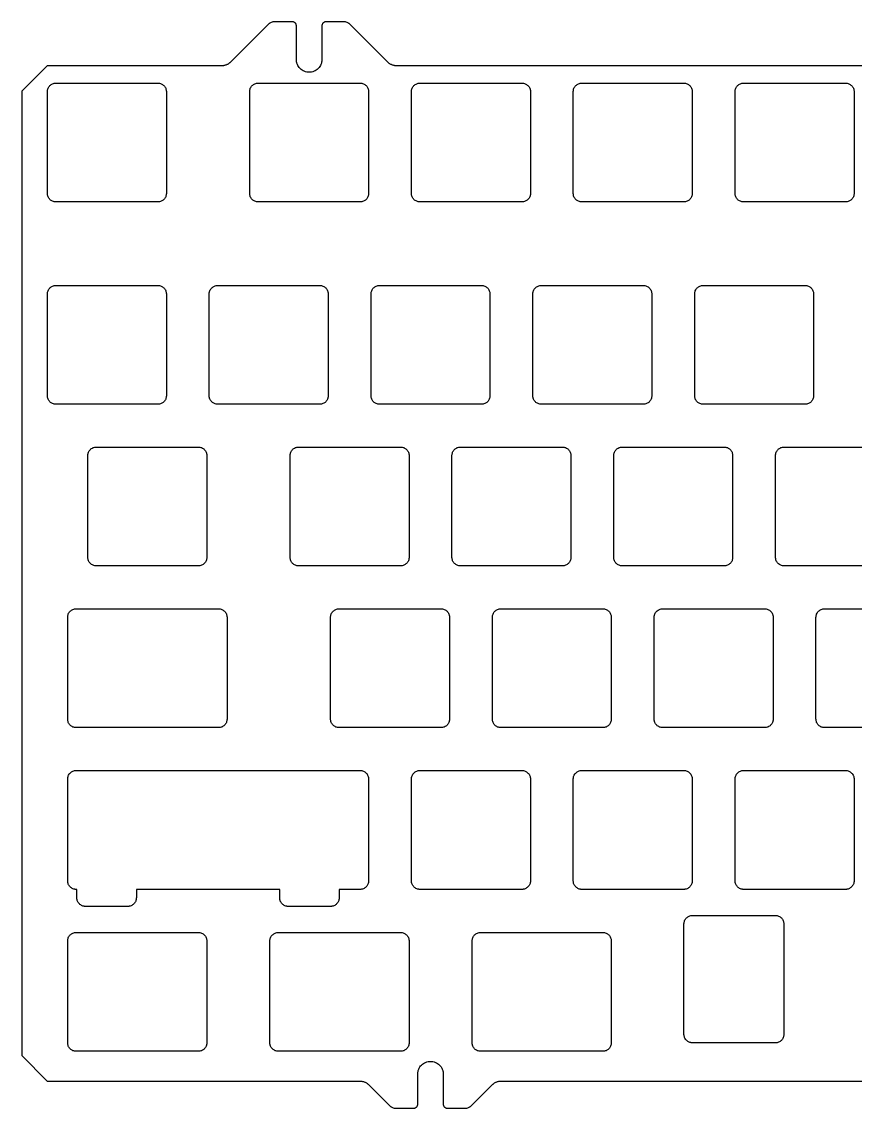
# Model space of a CAD drawing. Header units: millimetres. Extents: x 71 to 420, y 37 to 165.
# Drawn here: x 71.2 to 169.4, y 36.9 to 164.9 of the extents above; entities that cross this region are included whole.
import ezdxf

# ---------------------------------------------------------------- set-up
doc = ezdxf.new("R2010")
doc.units = ezdxf.units.MM

msp = doc.modelspace()

# ---------------------------------------------------------------- linework, layer by layer
at = {"color": 7, "linetype": 'Continuous', "lineweight": 25}
for p, q in [((100.28, 164.59), (95.81, 160.12)), ((103.07, 164.89), (100.98, 164.89)), ((103.57, 160.44), (103.57, 164.39)), ((106.57, 164.39), (106.57, 160.44)), ((109.16, 164.89), (107.07, 164.89)), ((114.33, 160.12), (109.86, 164.59)), ((74.23, 159.69), (71.23, 156.69)), ((94.75, 159.69), (74.23, 159.69)), ((180.47, 159.69), (115.39, 159.69)), ((75.26, 157.66), (87.26, 157.66)), ((99.07, 157.66), (111.07, 157.66)), ((118.12, 157.66), (130.12, 157.66)), ((137.17, 157.66), (149.17, 157.66)), ((156.22, 157.66), (168.22, 157.66)), ((71.23, 156.69), (71.23, 43.12)), ((74.26, 144.66), (74.26, 156.66)), ((88.26, 156.66), (88.26, 144.66)), ((98.07, 144.66), (98.07, 156.66)), ((112.07, 156.66), (112.07, 144.66)), ((117.12, 144.66), (117.12, 156.66)), ((131.12, 156.66), (131.12, 144.66)), ((136.17, 144.66), (136.17, 156.66)), ((150.17, 156.66), (150.17, 144.66)), ((155.22, 144.66), (155.22, 156.66)), ((169.22, 156.66), (169.22, 144.66)), ((87.26, 143.66), (75.26, 143.66)), ((111.07, 143.66), (99.07, 143.66)), ((130.12, 143.66), (118.12, 143.66)), ((149.17, 143.66), (137.17, 143.66)), ((168.22, 143.66), (156.22, 143.66)), ((75.26, 133.83), (87.26, 133.83)), ((94.31, 133.83), (106.31, 133.83)), ((113.36, 133.83), (125.36, 133.83)), ((132.41, 133.83), (144.41, 133.83)), ((151.46, 133.83), (163.46, 133.83)), ((74.26, 120.83), (74.26, 132.83)), ((88.26, 132.83), (88.26, 120.83)), ((93.31, 120.83), (93.31, 132.83)), ((107.31, 132.83), (107.31, 120.83)), ((112.36, 120.83), (112.36, 132.83)), ((126.36, 132.83), (126.36, 120.83)), ((131.41, 120.83), (131.41, 132.83)), ((145.41, 132.83), (145.41, 120.83)), ((150.46, 120.83), (150.46, 132.83)), ((164.46, 132.83), (164.46, 120.83)), ((87.26, 119.83), (75.26, 119.83)), ((106.31, 119.83), (94.31, 119.83)), ((125.36, 119.83), (113.36, 119.83)), ((144.41, 119.83), (132.41, 119.83)), ((163.46, 119.83), (151.46, 119.83)), ((80.02, 114.8), (92.02, 114.8)), ((103.83, 114.8), (115.83, 114.8)), ((122.88, 114.8), (134.88, 114.8)), ((141.93, 114.8), (153.93, 114.8)), ((160.98, 114.8), (172.98, 114.8)), ((79.02, 101.8), (79.02, 113.8)), ((93.02, 113.8), (93.02, 101.8)), ((102.83, 101.8), (102.83, 113.8)), ((116.83, 113.8), (116.83, 101.8)), ((121.88, 101.8), (121.88, 113.8)), ((135.88, 113.8), (135.88, 101.8)), ((140.93, 101.8), (140.93, 113.8)), ((154.93, 113.8), (154.93, 101.8)), ((159.98, 101.8), (159.98, 113.8)), ((92.02, 100.8), (80.02, 100.8)), ((115.83, 100.8), (103.83, 100.8)), ((134.88, 100.8), (122.88, 100.8)), ((153.93, 100.8), (141.93, 100.8)), ((172.98, 100.8), (160.98, 100.8)), ((76.64, 82.75), (76.64, 94.75)), ((77.64, 95.75), (94.4, 95.75)), ((95.4, 94.75), (95.4, 82.75)), ((107.59, 82.75), (107.59, 94.75)), ((108.59, 95.75), (120.59, 95.75)), ((121.59, 94.75), (121.59, 82.75)), ((126.64, 82.75), (126.64, 94.75)), ((127.64, 95.75), (139.64, 95.75)), ((140.64, 94.75), (140.64, 82.75)), ((145.69, 82.75), (145.69, 94.75)), ((146.69, 95.75), (158.69, 95.75)), ((159.69, 94.75), (159.69, 82.75)), ((164.74, 82.75), (164.74, 94.75)), ((165.74, 95.75), (177.74, 95.75)), ((94.4, 81.75), (77.64, 81.75)), ((120.59, 81.75), (108.59, 81.75)), ((139.64, 81.75), (127.64, 81.75)), ((158.69, 81.75), (146.69, 81.75)), ((177.74, 81.75), (165.74, 81.75)), ((76.64, 63.7), (76.64, 75.7)), ((77.64, 76.7), (111.07, 76.7)), ((112.07, 75.7), (112.07, 63.7)), ((117.12, 63.7), (117.12, 75.7)), ((118.12, 76.7), (130.12, 76.7)), ((131.12, 75.7), (131.12, 63.7)), ((136.17, 63.7), (136.17, 75.7)), ((137.17, 76.7), (149.17, 76.7)), ((150.17, 75.7), (150.17, 63.7)), ((155.22, 63.7), (155.22, 75.7)), ((156.22, 76.7), (168.22, 76.7)), ((169.22, 75.7), (169.22, 63.7)), ((77.73, 62.7), (77.64, 62.7)), ((77.73, 61.7), (77.73, 62.7)), ((101.6, 62.7), (84.73, 62.7)), ((84.73, 62.69), (84.73, 61.7)), ((101.6, 61.7), (101.6, 62.7)), ((111.07, 62.7), (108.6, 62.7)), ((108.6, 62.7), (108.6, 61.7)), ((130.12, 62.7), (118.12, 62.7)), ((149.17, 62.7), (137.17, 62.7)), ((168.22, 62.7), (156.22, 62.7)), ((83.73, 60.7), (78.73, 60.7)), ((107.6, 60.7), (102.6, 60.7)), ((150.2, 59.63), (159.96, 59.63)), ((77.64, 57.63), (92.02, 57.63)), ((101.45, 57.63), (115.83, 57.63)), ((125.26, 57.63), (139.64, 57.63)), ((149.19, 45.63), (149.19, 58.63)), ((160.96, 58.63), (160.96, 45.63)), ((76.64, 44.63), (76.64, 56.63)), ((93.02, 56.63), (93.02, 44.63)), ((100.45, 44.63), (100.45, 56.63)), ((116.83, 56.63), (116.83, 44.63)), ((124.26, 44.63), (124.26, 56.63)), ((140.64, 56.63), (140.64, 44.63)), ((92.02, 43.63), (77.64, 43.63)), ((115.83, 43.63), (101.45, 43.63)), ((139.64, 43.63), (125.26, 43.63)), ((159.96, 44.63), (150.19, 44.63)), ((71.23, 43.12), (74.23, 40.12)), ((74.23, 40.12), (111.04, 40.12)), ((112.1, 39.68), (114.56, 37.22)), ((117.86, 37.42), (117.86, 40.95)), ((120.86, 40.95), (120.86, 37.42)), ((124.15, 37.22), (126.62, 39.68)), ((127.68, 40.12), (277.72, 40.12)), ((115.27, 36.92), (117.36, 36.92)), ((121.36, 36.92), (123.44, 36.92))]:
    msp.add_line(p, q, dxfattribs=at)
for points, knots in [([(100.98, 164.89), (100.95, 164.88), (100.89, 164.88), (100.76, 164.86), (100.6, 164.82), (100.45, 164.74), (100.35, 164.66), (100.3, 164.62), (100.28, 164.59)], [0, 0, 0, 0, 0.1250756, 0.2501513, 0.4999998, 0.7498488, 0.8749243, 1, 1, 1, 1]), ([(103.57, 164.39), (103.57, 164.41), (103.57, 164.45), (103.55, 164.52), (103.53, 164.59), (103.49, 164.67), (103.43, 164.74), (103.35, 164.8), (103.26, 164.85), (103.17, 164.88), (103.1, 164.88), (103.07, 164.89)], [0, 0, 0, 0, 0.083631, 0.166537, 0.250168, 0.37514, 0.500112, 0.625084, 0.750056, 0.875028, 1, 1, 1, 1]), ([(107.07, 164.89), (107.05, 164.88), (107, 164.88), (106.94, 164.87), (106.87, 164.85), (106.79, 164.8), (106.71, 164.74), (106.65, 164.67), (106.61, 164.58), (106.58, 164.48), (106.57, 164.42), (106.57, 164.39)], [0, 0, 0, 0, 0.083631, 0.166537, 0.250168, 0.37514, 0.500112, 0.625084, 0.750056, 0.875028, 1, 1, 1, 1]), ([(109.86, 164.59), (109.84, 164.62), (109.79, 164.66), (109.69, 164.74), (109.54, 164.82), (109.38, 164.86), (109.25, 164.88), (109.19, 164.88), (109.16, 164.89)], [0, 0, 0, 0, 0.125076, 0.250152, 0.5, 0.749849, 0.874924, 1, 1, 1, 1]), ([(95.81, 160.12), (95.79, 160.1), (95.74, 160.06), (95.66, 159.99), (95.57, 159.93), (95.46, 159.86), (95.32, 159.8), (95.18, 159.75), (95.04, 159.71), (94.9, 159.69), (94.8, 159.69), (94.75, 159.69)], [0, 0, 0, 0, 0.083407, 0.1666349, 0.250042, 0.375035, 0.500028, 0.625021, 0.7500139, 0.875007, 1, 1, 1, 1]), ([(106.57, 160.44), (106.57, 160.4), (106.57, 160.34), (106.56, 160.24), (106.54, 160.13), (106.51, 160), (106.44, 159.81), (106.33, 159.6), (106.14, 159.37), (105.91, 159.18), (105.65, 159.04), (105.36, 158.95), (105.07, 158.93), (104.78, 158.95), (104.49, 159.04), (104.23, 159.18), (104, 159.37), (103.81, 159.6), (103.7, 159.81), (103.63, 160), (103.6, 160.14), (103.57, 160.29), (103.57, 160.39), (103.57, 160.44)], [0, 0, 0, 0, 0.020872, 0.041698, 0.06257, 0.093848, 0.125126, 0.187606, 0.250086, 0.312566, 0.375047, 0.437527, 0.500007, 0.562487, 0.624967, 0.687448, 0.749928, 0.812408, 0.874888, 0.906166, 0.937444, 0.968722, 1, 1, 1, 1]), ([(115.39, 159.69), (115.36, 159.69), (115.29, 159.69), (115.2, 159.7), (115.08, 159.72), (114.96, 159.75), (114.82, 159.8), (114.68, 159.86), (114.56, 159.94), (114.44, 160.02), (114.37, 160.09), (114.33, 160.12)], [0, 0, 0, 0, 0.083407, 0.166635, 0.250042, 0.375035, 0.500028, 0.625021, 0.750014, 0.875007, 1, 1, 1, 1]), ([(74.26, 156.66), (74.26, 156.69), (74.26, 156.76), (74.28, 156.89), (74.33, 157.05), (74.42, 157.22), (74.55, 157.37), (74.7, 157.5), (74.87, 157.59), (75.03, 157.64), (75.16, 157.66), (75.22, 157.66), (75.26, 157.66)], [0, 0, 0, 0, 0.062557, 0.125114, 0.250076, 0.375038, 0.5, 0.624962, 0.749924, 0.874886, 0.937443, 1, 1, 1, 1]), ([(87.26, 157.66), (87.29, 157.66), (87.36, 157.66), (87.49, 157.64), (87.64, 157.59), (87.82, 157.5), (87.97, 157.37), (88.09, 157.22), (88.19, 157.05), (88.23, 156.89), (88.25, 156.76), (88.26, 156.69), (88.26, 156.66)], [0, 0, 0, 0, 0.062557, 0.125114, 0.250076, 0.375038, 0.5, 0.624962, 0.749924, 0.874886, 0.937443, 1, 1, 1, 1]), ([(98.07, 156.66), (98.07, 156.69), (98.07, 156.76), (98.09, 156.89), (98.14, 157.05), (98.23, 157.22), (98.36, 157.37), (98.51, 157.5), (98.69, 157.59), (98.84, 157.64), (98.97, 157.66), (99.04, 157.66), (99.07, 157.66)], [0, 0, 0, 0, 0.062557, 0.125114, 0.250076, 0.375038, 0.5, 0.624962, 0.749924, 0.874886, 0.937443, 1, 1, 1, 1]), ([(111.07, 157.66), (111.1, 157.66), (111.17, 157.66), (111.3, 157.64), (111.46, 157.59), (111.63, 157.5), (111.78, 157.37), (111.91, 157.22), (112, 157.05), (112.05, 156.89), (112.07, 156.76), (112.07, 156.69), (112.07, 156.66)], [0, 0, 0, 0, 0.062557, 0.125114, 0.250076, 0.375038, 0.5, 0.624962, 0.749924, 0.874886, 0.937443, 1, 1, 1, 1]), ([(117.12, 156.66), (117.12, 156.69), (117.12, 156.76), (117.14, 156.89), (117.19, 157.05), (117.28, 157.22), (117.41, 157.37), (117.56, 157.5), (117.74, 157.59), (117.89, 157.64), (118.02, 157.66), (118.09, 157.66), (118.12, 157.66)], [0, 0, 0, 0, 0.062557, 0.125114, 0.250076, 0.375038, 0.5, 0.624962, 0.749924, 0.874886, 0.937443, 1, 1, 1, 1]), ([(130.12, 157.66), (130.15, 157.66), (130.22, 157.66), (130.35, 157.64), (130.51, 157.59), (130.68, 157.5), (130.83, 157.37), (130.96, 157.22), (131.05, 157.05), (131.1, 156.89), (131.12, 156.76), (131.12, 156.69), (131.12, 156.66)], [0, 0, 0, 0, 0.062557, 0.125114, 0.250076, 0.375038, 0.5, 0.624962, 0.749924, 0.874886, 0.937443, 1, 1, 1, 1]), ([(136.17, 156.66), (136.17, 156.69), (136.17, 156.76), (136.19, 156.89), (136.24, 157.05), (136.33, 157.22), (136.46, 157.37), (136.61, 157.5), (136.79, 157.59), (136.94, 157.64), (137.07, 157.66), (137.14, 157.66), (137.17, 157.66)], [0, 0, 0, 0, 0.062557, 0.125114, 0.250076, 0.375038, 0.5, 0.624962, 0.749924, 0.874886, 0.937443, 1, 1, 1, 1]), ([(149.17, 157.66), (149.2, 157.66), (149.27, 157.66), (149.4, 157.64), (149.56, 157.59), (149.73, 157.5), (149.88, 157.37), (150.01, 157.22), (150.1, 157.05), (150.15, 156.89), (150.17, 156.76), (150.17, 156.69), (150.17, 156.66)], [0, 0, 0, 0, 0.062557, 0.125114, 0.250076, 0.375038, 0.5, 0.624962, 0.749924, 0.874886, 0.937443, 1, 1, 1, 1]), ([(155.22, 156.66), (155.22, 156.69), (155.22, 156.76), (155.24, 156.89), (155.29, 157.05), (155.38, 157.22), (155.51, 157.37), (155.66, 157.5), (155.84, 157.59), (155.99, 157.64), (156.12, 157.66), (156.19, 157.66), (156.22, 157.66)], [0, 0, 0, 0, 0.062557, 0.125114, 0.250076, 0.375038, 0.5, 0.624962, 0.749924, 0.874886, 0.937443, 1, 1, 1, 1]), ([(168.22, 157.66), (168.25, 157.66), (168.32, 157.66), (168.45, 157.64), (168.61, 157.59), (168.78, 157.5), (168.93, 157.37), (169.06, 157.22), (169.15, 157.05), (169.2, 156.89), (169.22, 156.76), (169.22, 156.69), (169.22, 156.66)], [0, 0, 0, 0, 0.062557, 0.125114, 0.250076, 0.375038, 0.5, 0.624962, 0.749924, 0.874886, 0.937443, 1, 1, 1, 1]), ([(75.26, 143.66), (75.22, 143.66), (75.16, 143.66), (75.03, 143.68), (74.87, 143.73), (74.7, 143.82), (74.55, 143.95), (74.42, 144.1), (74.33, 144.28), (74.28, 144.43), (74.26, 144.56), (74.26, 144.63), (74.26, 144.66)], [0, 0, 0, 0, 0.0625567, 0.1251135, 0.2500758, 0.3750379, 0.5, 0.6249622, 0.7499243, 0.8748864, 0.9374432, 1, 1, 1, 1]), ([(88.26, 144.66), (88.26, 144.63), (88.25, 144.56), (88.23, 144.43), (88.19, 144.28), (88.09, 144.1), (87.97, 143.95), (87.82, 143.82), (87.64, 143.73), (87.49, 143.68), (87.36, 143.66), (87.29, 143.66), (87.26, 143.66)], [0, 0, 0, 0, 0.062557, 0.125114, 0.250076, 0.375038, 0.5, 0.624962, 0.749924, 0.874886, 0.937443, 1, 1, 1, 1]), ([(99.07, 143.66), (99.04, 143.66), (98.97, 143.66), (98.84, 143.68), (98.69, 143.73), (98.51, 143.82), (98.36, 143.95), (98.23, 144.1), (98.14, 144.28), (98.09, 144.43), (98.07, 144.56), (98.07, 144.63), (98.07, 144.66)], [0, 0, 0, 0, 0.0625568, 0.1251135, 0.2500758, 0.3750379, 0.5, 0.6249622, 0.7499243, 0.8748864, 0.9374432, 1, 1, 1, 1]), ([(112.07, 144.66), (112.07, 144.63), (112.07, 144.56), (112.05, 144.43), (112, 144.28), (111.91, 144.1), (111.78, 143.95), (111.63, 143.82), (111.46, 143.73), (111.3, 143.68), (111.17, 143.66), (111.1, 143.66), (111.07, 143.66)], [0, 0, 0, 0, 0.062557, 0.125114, 0.250076, 0.375038, 0.5, 0.624962, 0.749924, 0.874886, 0.937443, 1, 1, 1, 1]), ([(118.12, 143.66), (118.09, 143.66), (118.02, 143.66), (117.89, 143.68), (117.74, 143.73), (117.56, 143.82), (117.41, 143.95), (117.28, 144.1), (117.19, 144.28), (117.14, 144.43), (117.12, 144.56), (117.12, 144.63), (117.12, 144.66)], [0, 0, 0, 0, 0.062557, 0.125114, 0.250076, 0.375038, 0.5, 0.624962, 0.749924, 0.874886, 0.937443, 1, 1, 1, 1]), ([(131.12, 144.66), (131.12, 144.63), (131.12, 144.56), (131.1, 144.43), (131.05, 144.28), (130.96, 144.1), (130.83, 143.95), (130.68, 143.82), (130.51, 143.73), (130.35, 143.68), (130.22, 143.66), (130.15, 143.66), (130.12, 143.66)], [0, 0, 0, 0, 0.062557, 0.125114, 0.250076, 0.375038, 0.5, 0.624962, 0.749924, 0.874886, 0.937443, 1, 1, 1, 1]), ([(137.17, 143.66), (137.14, 143.66), (137.07, 143.66), (136.94, 143.68), (136.79, 143.73), (136.61, 143.82), (136.46, 143.95), (136.33, 144.1), (136.24, 144.28), (136.19, 144.43), (136.17, 144.56), (136.17, 144.63), (136.17, 144.66)], [0, 0, 0, 0, 0.062557, 0.125114, 0.250076, 0.375038, 0.5, 0.624962, 0.749924, 0.874886, 0.937443, 1, 1, 1, 1]), ([(150.17, 144.66), (150.17, 144.63), (150.17, 144.56), (150.15, 144.43), (150.1, 144.28), (150.01, 144.1), (149.88, 143.95), (149.73, 143.82), (149.56, 143.73), (149.4, 143.68), (149.27, 143.66), (149.2, 143.66), (149.17, 143.66)], [0, 0, 0, 0, 0.062557, 0.125114, 0.250076, 0.375038, 0.5, 0.624962, 0.749924, 0.874886, 0.937443, 1, 1, 1, 1]), ([(156.22, 143.66), (156.19, 143.66), (156.12, 143.66), (155.99, 143.68), (155.84, 143.73), (155.66, 143.82), (155.51, 143.95), (155.38, 144.1), (155.29, 144.28), (155.24, 144.43), (155.22, 144.56), (155.22, 144.63), (155.22, 144.66)], [0, 0, 0, 0, 0.062557, 0.125114, 0.250076, 0.375038, 0.5, 0.624962, 0.749924, 0.874886, 0.937443, 1, 1, 1, 1]), ([(169.22, 144.66), (169.22, 144.63), (169.22, 144.56), (169.2, 144.43), (169.15, 144.28), (169.06, 144.1), (168.93, 143.95), (168.78, 143.82), (168.61, 143.73), (168.45, 143.68), (168.32, 143.66), (168.25, 143.66), (168.22, 143.66)], [0, 0, 0, 0, 0.062557, 0.125114, 0.250076, 0.375038, 0.5, 0.624962, 0.749924, 0.874886, 0.937443, 1, 1, 1, 1]), ([(74.26, 132.83), (74.26, 132.86), (74.26, 132.93), (74.28, 133.06), (74.33, 133.21), (74.42, 133.39), (74.55, 133.54), (74.7, 133.67), (74.87, 133.76), (75.03, 133.81), (75.16, 133.83), (75.22, 133.83), (75.26, 133.83)], [0, 0, 0, 0, 0.062557, 0.125114, 0.250076, 0.375038, 0.5, 0.624962, 0.749924, 0.874886, 0.937443, 1, 1, 1, 1]), ([(87.26, 133.83), (87.29, 133.83), (87.36, 133.83), (87.49, 133.81), (87.64, 133.76), (87.82, 133.67), (87.97, 133.54), (88.09, 133.39), (88.19, 133.21), (88.23, 133.06), (88.25, 132.93), (88.26, 132.86), (88.26, 132.83)], [0, 0, 0, 0, 0.062557, 0.125114, 0.250076, 0.375038, 0.5, 0.624962, 0.749924, 0.874887, 0.937443, 1, 1, 1, 1]), ([(93.31, 132.83), (93.31, 132.86), (93.31, 132.93), (93.33, 133.06), (93.38, 133.21), (93.47, 133.39), (93.6, 133.54), (93.75, 133.67), (93.92, 133.76), (94.08, 133.81), (94.21, 133.83), (94.27, 133.83), (94.31, 133.83)], [0, 0, 0, 0, 0.062557, 0.125114, 0.250076, 0.375038, 0.5, 0.624962, 0.749924, 0.874886, 0.937443, 1, 1, 1, 1]), ([(106.31, 133.83), (106.34, 133.83), (106.41, 133.83), (106.54, 133.81), (106.69, 133.76), (106.87, 133.67), (107.02, 133.54), (107.14, 133.39), (107.24, 133.21), (107.28, 133.06), (107.3, 132.93), (107.31, 132.86), (107.31, 132.83)], [0, 0, 0, 0, 0.062557, 0.125114, 0.250076, 0.375038, 0.5, 0.624962, 0.749924, 0.874886, 0.937443, 1, 1, 1, 1]), ([(112.36, 132.83), (112.36, 132.86), (112.36, 132.93), (112.38, 133.06), (112.43, 133.21), (112.52, 133.39), (112.65, 133.54), (112.8, 133.67), (112.97, 133.76), (113.13, 133.81), (113.26, 133.83), (113.32, 133.83), (113.36, 133.83)], [0, 0, 0, 0, 0.062557, 0.125114, 0.250076, 0.375038, 0.5, 0.624962, 0.749924, 0.874886, 0.937443, 1, 1, 1, 1]), ([(125.36, 133.83), (125.39, 133.83), (125.46, 133.83), (125.59, 133.81), (125.74, 133.76), (125.92, 133.67), (126.07, 133.54), (126.19, 133.39), (126.29, 133.21), (126.33, 133.06), (126.35, 132.93), (126.36, 132.86), (126.36, 132.83)], [0, 0, 0, 0, 0.062557, 0.125114, 0.250076, 0.375038, 0.5, 0.624962, 0.749924, 0.874886, 0.937443, 1, 1, 1, 1]), ([(131.41, 132.83), (131.41, 132.86), (131.41, 132.93), (131.43, 133.06), (131.48, 133.21), (131.57, 133.39), (131.7, 133.54), (131.85, 133.67), (132.02, 133.76), (132.18, 133.81), (132.31, 133.83), (132.37, 133.83), (132.41, 133.83)], [0, 0, 0, 0, 0.062557, 0.125113, 0.250076, 0.375038, 0.5, 0.624962, 0.749924, 0.874886, 0.937443, 1, 1, 1, 1]), ([(144.41, 133.83), (144.44, 133.83), (144.51, 133.83), (144.64, 133.81), (144.79, 133.76), (144.97, 133.67), (145.12, 133.54), (145.24, 133.39), (145.34, 133.21), (145.38, 133.06), (145.4, 132.93), (145.41, 132.86), (145.41, 132.83)], [0, 0, 0, 0, 0.062557, 0.125114, 0.250076, 0.375038, 0.5, 0.624962, 0.749924, 0.874886, 0.937443, 1, 1, 1, 1]), ([(150.46, 132.83), (150.46, 132.86), (150.46, 132.93), (150.48, 133.06), (150.53, 133.21), (150.62, 133.39), (150.75, 133.54), (150.9, 133.67), (151.07, 133.76), (151.23, 133.81), (151.36, 133.83), (151.42, 133.83), (151.46, 133.83)], [0, 0, 0, 0, 0.062557, 0.125114, 0.250076, 0.375038, 0.5, 0.624962, 0.749924, 0.874886, 0.937443, 1, 1, 1, 1]), ([(163.46, 133.83), (163.49, 133.83), (163.56, 133.83), (163.69, 133.81), (163.84, 133.76), (164.02, 133.67), (164.17, 133.54), (164.29, 133.39), (164.39, 133.21), (164.43, 133.06), (164.45, 132.93), (164.46, 132.86), (164.46, 132.83)], [0, 0, 0, 0, 0.062557, 0.125114, 0.250076, 0.375038, 0.5, 0.624962, 0.749924, 0.874886, 0.937443, 1, 1, 1, 1]), ([(75.26, 119.83), (75.22, 119.83), (75.16, 119.83), (75.03, 119.85), (74.87, 119.9), (74.7, 119.99), (74.55, 120.12), (74.42, 120.27), (74.33, 120.44), (74.28, 120.6), (74.26, 120.73), (74.26, 120.8), (74.26, 120.83)], [0, 0, 0, 0, 0.062557, 0.125114, 0.250076, 0.375038, 0.5, 0.624962, 0.749924, 0.874886, 0.937443, 1, 1, 1, 1]), ([(88.26, 120.83), (88.26, 120.8), (88.25, 120.73), (88.23, 120.6), (88.19, 120.44), (88.09, 120.27), (87.97, 120.12), (87.82, 119.99), (87.64, 119.9), (87.49, 119.85), (87.36, 119.83), (87.29, 119.83), (87.26, 119.83)], [0, 0, 0, 0, 0.062557, 0.125114, 0.250076, 0.375038, 0.5, 0.624962, 0.749924, 0.874886, 0.937443, 1, 1, 1, 1]), ([(94.31, 119.83), (94.27, 119.83), (94.21, 119.83), (94.08, 119.85), (93.92, 119.9), (93.75, 119.99), (93.6, 120.12), (93.47, 120.27), (93.38, 120.44), (93.33, 120.6), (93.31, 120.73), (93.31, 120.8), (93.31, 120.83)], [0, 0, 0, 0, 0.0625567, 0.1251135, 0.2500756, 0.3750377, 0.5, 0.624962, 0.7499243, 0.8748864, 0.9374432, 1, 1, 1, 1]), ([(107.31, 120.83), (107.31, 120.8), (107.3, 120.73), (107.28, 120.6), (107.24, 120.44), (107.14, 120.27), (107.02, 120.12), (106.87, 119.99), (106.69, 119.9), (106.54, 119.85), (106.41, 119.83), (106.34, 119.83), (106.31, 119.83)], [0, 0, 0, 0, 0.062557, 0.125114, 0.250076, 0.375038, 0.5, 0.624962, 0.749924, 0.874886, 0.937443, 1, 1, 1, 1]), ([(113.36, 119.83), (113.32, 119.83), (113.26, 119.83), (113.13, 119.85), (112.97, 119.9), (112.8, 119.99), (112.65, 120.12), (112.52, 120.27), (112.43, 120.44), (112.38, 120.6), (112.36, 120.73), (112.36, 120.8), (112.36, 120.83)], [0, 0, 0, 0, 0.062557, 0.125114, 0.250076, 0.375038, 0.5, 0.624962, 0.749924, 0.874886, 0.937443, 1, 1, 1, 1]), ([(126.36, 120.83), (126.36, 120.8), (126.35, 120.73), (126.33, 120.6), (126.29, 120.44), (126.19, 120.27), (126.07, 120.12), (125.92, 119.99), (125.74, 119.9), (125.59, 119.85), (125.46, 119.83), (125.39, 119.83), (125.36, 119.83)], [0, 0, 0, 0, 0.062557, 0.125114, 0.250076, 0.375038, 0.5, 0.624962, 0.749924, 0.874886, 0.937443, 1, 1, 1, 1]), ([(132.41, 119.83), (132.37, 119.83), (132.31, 119.83), (132.18, 119.85), (132.02, 119.9), (131.85, 119.99), (131.7, 120.12), (131.57, 120.27), (131.48, 120.44), (131.43, 120.6), (131.41, 120.73), (131.41, 120.8), (131.41, 120.83)], [0, 0, 0, 0, 0.062557, 0.125114, 0.250076, 0.375038, 0.5, 0.624962, 0.749924, 0.874886, 0.937443, 1, 1, 1, 1]), ([(145.41, 120.83), (145.41, 120.8), (145.4, 120.73), (145.38, 120.6), (145.34, 120.44), (145.24, 120.27), (145.12, 120.12), (144.97, 119.99), (144.79, 119.9), (144.64, 119.85), (144.51, 119.83), (144.44, 119.83), (144.41, 119.83)], [0, 0, 0, 0, 0.062557, 0.125114, 0.250076, 0.375038, 0.5, 0.624962, 0.749924, 0.874886, 0.937443, 1, 1, 1, 1]), ([(151.46, 119.83), (151.42, 119.83), (151.36, 119.83), (151.23, 119.85), (151.07, 119.9), (150.9, 119.99), (150.75, 120.12), (150.62, 120.27), (150.53, 120.44), (150.48, 120.6), (150.46, 120.73), (150.46, 120.8), (150.46, 120.83)], [0, 0, 0, 0, 0.062557, 0.125114, 0.250076, 0.375038, 0.5, 0.624962, 0.749924, 0.874886, 0.937443, 1, 1, 1, 1]), ([(164.46, 120.83), (164.46, 120.8), (164.45, 120.73), (164.43, 120.6), (164.39, 120.44), (164.29, 120.27), (164.17, 120.12), (164.02, 119.99), (163.84, 119.9), (163.69, 119.85), (163.56, 119.83), (163.49, 119.83), (163.46, 119.83)], [0, 0, 0, 0, 0.062557, 0.125114, 0.250076, 0.375038, 0.5, 0.624962, 0.749924, 0.874886, 0.937443, 1, 1, 1, 1]), ([(79.02, 113.8), (79.02, 113.83), (79.02, 113.9), (79.04, 114.03), (79.09, 114.18), (79.18, 114.36), (79.31, 114.51), (79.46, 114.63), (79.63, 114.73), (79.79, 114.78), (79.92, 114.8), (79.99, 114.8), (80.02, 114.8)], [0, 0, 0, 0, 0.062557, 0.125114, 0.250076, 0.375038, 0.5, 0.624962, 0.749924, 0.874886, 0.937443, 1, 1, 1, 1]), ([(92.02, 114.8), (92.05, 114.8), (92.12, 114.8), (92.25, 114.78), (92.41, 114.73), (92.58, 114.63), (92.73, 114.51), (92.86, 114.36), (92.95, 114.18), (93, 114.03), (93.02, 113.9), (93.02, 113.83), (93.02, 113.8)], [0, 0, 0, 0, 0.062557, 0.125114, 0.250076, 0.375038, 0.5, 0.624962, 0.749924, 0.874886, 0.937443, 1, 1, 1, 1]), ([(102.83, 113.8), (102.83, 113.83), (102.84, 113.9), (102.86, 114.03), (102.9, 114.18), (103, 114.36), (103.12, 114.51), (103.27, 114.63), (103.45, 114.73), (103.6, 114.78), (103.73, 114.8), (103.8, 114.8), (103.83, 114.8)], [0, 0, 0, 0, 0.062557, 0.125114, 0.250076, 0.375038, 0.5, 0.624962, 0.749924, 0.874886, 0.937443, 1, 1, 1, 1]), ([(115.83, 114.8), (115.87, 114.8), (115.93, 114.8), (116.06, 114.78), (116.22, 114.73), (116.39, 114.63), (116.54, 114.51), (116.67, 114.36), (116.76, 114.18), (116.81, 114.03), (116.83, 113.9), (116.83, 113.83), (116.83, 113.8)], [0, 0, 0, 0, 0.062557, 0.125114, 0.250076, 0.375038, 0.5, 0.624962, 0.749924, 0.874886, 0.937443, 1, 1, 1, 1]), ([(121.88, 113.8), (121.88, 113.83), (121.89, 113.9), (121.91, 114.03), (121.95, 114.18), (122.05, 114.36), (122.17, 114.51), (122.32, 114.63), (122.5, 114.73), (122.65, 114.78), (122.78, 114.8), (122.85, 114.8), (122.88, 114.8)], [0, 0, 0, 0, 0.062557, 0.125114, 0.250076, 0.375038, 0.5, 0.624962, 0.749924, 0.874886, 0.937443, 1, 1, 1, 1]), ([(134.88, 114.8), (134.92, 114.8), (134.98, 114.8), (135.11, 114.78), (135.27, 114.73), (135.44, 114.63), (135.59, 114.51), (135.72, 114.36), (135.81, 114.18), (135.86, 114.03), (135.88, 113.9), (135.88, 113.83), (135.88, 113.8)], [0, 0, 0, 0, 0.062557, 0.125114, 0.250076, 0.375038, 0.5, 0.624962, 0.749924, 0.874886, 0.937443, 1, 1, 1, 1]), ([(140.93, 113.8), (140.93, 113.83), (140.94, 113.9), (140.96, 114.03), (141, 114.18), (141.1, 114.36), (141.22, 114.51), (141.37, 114.63), (141.55, 114.73), (141.7, 114.78), (141.83, 114.8), (141.9, 114.8), (141.93, 114.8)], [0, 0, 0, 0, 0.062557, 0.125114, 0.250076, 0.375038, 0.5, 0.624962, 0.749924, 0.874886, 0.937443, 1, 1, 1, 1]), ([(153.93, 114.8), (153.97, 114.8), (154.03, 114.8), (154.16, 114.78), (154.32, 114.73), (154.49, 114.63), (154.64, 114.51), (154.77, 114.36), (154.86, 114.18), (154.91, 114.03), (154.93, 113.9), (154.93, 113.83), (154.93, 113.8)], [0, 0, 0, 0, 0.0625568, 0.1251135, 0.2500758, 0.3750379, 0.5, 0.6249622, 0.7499244, 0.8748864, 0.9374432, 1, 1, 1, 1]), ([(159.98, 113.8), (159.98, 113.83), (159.99, 113.9), (160.01, 114.03), (160.05, 114.18), (160.15, 114.36), (160.27, 114.51), (160.42, 114.63), (160.6, 114.73), (160.75, 114.78), (160.88, 114.8), (160.95, 114.8), (160.98, 114.8)], [0, 0, 0, 0, 0.062557, 0.125114, 0.250076, 0.375038, 0.5, 0.624962, 0.749924, 0.874886, 0.937443, 1, 1, 1, 1]), ([(80.02, 100.8), (79.99, 100.8), (79.92, 100.8), (79.79, 100.82), (79.63, 100.87), (79.46, 100.96), (79.31, 101.09), (79.18, 101.24), (79.09, 101.41), (79.04, 101.57), (79.02, 101.7), (79.02, 101.77), (79.02, 101.8)], [0, 0, 0, 0, 0.062557, 0.125114, 0.250076, 0.375038, 0.5, 0.624962, 0.749924, 0.874886, 0.937443, 1, 1, 1, 1]), ([(93.02, 101.8), (93.02, 101.77), (93.02, 101.7), (93, 101.57), (92.95, 101.41), (92.86, 101.24), (92.73, 101.09), (92.58, 100.96), (92.41, 100.87), (92.25, 100.82), (92.12, 100.8), (92.05, 100.8), (92.02, 100.8)], [0, 0, 0, 0, 0.062557, 0.125114, 0.250076, 0.375038, 0.5, 0.624962, 0.749924, 0.874886, 0.937443, 1, 1, 1, 1]), ([(103.83, 100.8), (103.8, 100.8), (103.73, 100.8), (103.6, 100.82), (103.45, 100.87), (103.27, 100.96), (103.12, 101.09), (103, 101.24), (102.9, 101.41), (102.86, 101.57), (102.84, 101.7), (102.83, 101.77), (102.83, 101.8)], [0, 0, 0, 0, 0.0625567, 0.1251136, 0.2500756, 0.3750377, 0.5, 0.6249621, 0.7499243, 0.8748864, 0.9374432, 1, 1, 1, 1]), ([(116.83, 101.8), (116.83, 101.77), (116.83, 101.7), (116.81, 101.57), (116.76, 101.41), (116.67, 101.24), (116.54, 101.09), (116.39, 100.96), (116.22, 100.87), (116.06, 100.82), (115.93, 100.8), (115.87, 100.8), (115.83, 100.8)], [0, 0, 0, 0, 0.062557, 0.125114, 0.250076, 0.375038, 0.5, 0.624962, 0.749924, 0.874886, 0.937443, 1, 1, 1, 1]), ([(122.88, 100.8), (122.85, 100.8), (122.78, 100.8), (122.65, 100.82), (122.5, 100.87), (122.32, 100.96), (122.17, 101.09), (122.05, 101.24), (121.95, 101.41), (121.91, 101.57), (121.89, 101.7), (121.88, 101.77), (121.88, 101.8)], [0, 0, 0, 0, 0.062557, 0.125114, 0.250076, 0.375038, 0.5, 0.624962, 0.749924, 0.874886, 0.937443, 1, 1, 1, 1]), ([(135.88, 101.8), (135.88, 101.77), (135.88, 101.7), (135.86, 101.57), (135.81, 101.41), (135.72, 101.24), (135.59, 101.09), (135.44, 100.96), (135.27, 100.87), (135.11, 100.82), (134.98, 100.8), (134.92, 100.8), (134.88, 100.8)], [0, 0, 0, 0, 0.062557, 0.125114, 0.250076, 0.375038, 0.5, 0.624962, 0.749924, 0.874886, 0.937443, 1, 1, 1, 1]), ([(141.93, 100.8), (141.9, 100.8), (141.83, 100.8), (141.7, 100.82), (141.55, 100.87), (141.37, 100.96), (141.22, 101.09), (141.1, 101.24), (141, 101.41), (140.96, 101.57), (140.94, 101.7), (140.93, 101.77), (140.93, 101.8)], [0, 0, 0, 0, 0.062557, 0.125114, 0.250076, 0.375038, 0.5, 0.624962, 0.749924, 0.874886, 0.937443, 1, 1, 1, 1]), ([(154.93, 101.8), (154.93, 101.77), (154.93, 101.7), (154.91, 101.57), (154.86, 101.41), (154.77, 101.24), (154.64, 101.09), (154.49, 100.96), (154.32, 100.87), (154.16, 100.82), (154.03, 100.8), (153.97, 100.8), (153.93, 100.8)], [0, 0, 0, 0, 0.0625568, 0.1251136, 0.2500756, 0.3750378, 0.5, 0.6249621, 0.7499242, 0.8748865, 0.9374432, 1, 1, 1, 1]), ([(160.98, 100.8), (160.95, 100.8), (160.88, 100.8), (160.75, 100.82), (160.6, 100.87), (160.42, 100.96), (160.27, 101.09), (160.15, 101.24), (160.05, 101.41), (160.01, 101.57), (159.99, 101.7), (159.98, 101.77), (159.98, 101.8)], [0, 0, 0, 0, 0.062557, 0.125114, 0.250076, 0.375038, 0.5, 0.624962, 0.749924, 0.874886, 0.937443, 1, 1, 1, 1]), ([(76.64, 94.75), (76.64, 94.78), (76.64, 94.85), (76.66, 94.98), (76.71, 95.13), (76.8, 95.31), (76.93, 95.46), (77.08, 95.58), (77.25, 95.68), (77.41, 95.73), (77.54, 95.75), (77.61, 95.75), (77.64, 95.75)], [0, 0, 0, 0, 0.0625568, 0.1251136, 0.2500758, 0.3750379, 0.4999999, 0.6249621, 0.7499242, 0.8748863, 0.9374431, 1, 1, 1, 1]), ([(94.4, 95.75), (94.43, 95.75), (94.5, 95.75), (94.63, 95.73), (94.79, 95.68), (94.96, 95.58), (95.11, 95.46), (95.24, 95.31), (95.33, 95.13), (95.38, 94.98), (95.4, 94.85), (95.4, 94.78), (95.4, 94.75)], [0, 0, 0, 0, 0.062557, 0.125114, 0.250076, 0.375038, 0.5, 0.624962, 0.749924, 0.874886, 0.937443, 1, 1, 1, 1]), ([(107.59, 94.75), (107.6, 94.78), (107.6, 94.85), (107.62, 94.98), (107.66, 95.13), (107.76, 95.31), (107.88, 95.46), (108.04, 95.58), (108.21, 95.68), (108.37, 95.73), (108.5, 95.75), (108.56, 95.75), (108.59, 95.75)], [0, 0, 0, 0, 0.062557, 0.125114, 0.250076, 0.375038, 0.5, 0.624962, 0.749924, 0.874886, 0.937443, 1, 1, 1, 1]), ([(120.59, 95.75), (120.63, 95.75), (120.69, 95.75), (120.82, 95.73), (120.98, 95.68), (121.15, 95.58), (121.31, 95.46), (121.43, 95.31), (121.52, 95.13), (121.57, 94.98), (121.59, 94.85), (121.59, 94.78), (121.59, 94.75)], [0, 0, 0, 0, 0.062557, 0.125114, 0.250076, 0.375038, 0.5, 0.624962, 0.749924, 0.874886, 0.937443, 1, 1, 1, 1]), ([(126.64, 94.75), (126.65, 94.78), (126.65, 94.85), (126.67, 94.98), (126.71, 95.13), (126.81, 95.31), (126.93, 95.46), (127.09, 95.58), (127.26, 95.68), (127.42, 95.73), (127.55, 95.75), (127.61, 95.75), (127.64, 95.75)], [0, 0, 0, 0, 0.062557, 0.125114, 0.250076, 0.375038, 0.5, 0.624962, 0.749924, 0.874886, 0.937443, 1, 1, 1, 1]), ([(139.64, 95.75), (139.68, 95.75), (139.74, 95.75), (139.87, 95.73), (140.03, 95.68), (140.2, 95.58), (140.36, 95.46), (140.48, 95.31), (140.57, 95.13), (140.62, 94.98), (140.64, 94.85), (140.64, 94.78), (140.64, 94.75)], [0, 0, 0, 0, 0.062557, 0.125114, 0.250076, 0.375038, 0.5, 0.624962, 0.749924, 0.874886, 0.937443, 1, 1, 1, 1]), ([(145.69, 94.75), (145.7, 94.78), (145.7, 94.85), (145.72, 94.98), (145.76, 95.13), (145.86, 95.31), (145.98, 95.46), (146.14, 95.58), (146.31, 95.68), (146.47, 95.73), (146.6, 95.75), (146.66, 95.75), (146.69, 95.75)], [0, 0, 0, 0, 0.062557, 0.125114, 0.250076, 0.375038, 0.5, 0.624962, 0.749924, 0.874886, 0.937443, 1, 1, 1, 1]), ([(158.69, 95.75), (158.73, 95.75), (158.79, 95.75), (158.92, 95.73), (159.08, 95.68), (159.25, 95.58), (159.41, 95.46), (159.53, 95.31), (159.62, 95.13), (159.67, 94.98), (159.69, 94.85), (159.69, 94.78), (159.69, 94.75)], [0, 0, 0, 0, 0.062557, 0.125114, 0.250076, 0.375038, 0.5, 0.624962, 0.749924, 0.874886, 0.937443, 1, 1, 1, 1]), ([(164.74, 94.75), (164.75, 94.78), (164.75, 94.85), (164.77, 94.98), (164.81, 95.13), (164.91, 95.31), (165.03, 95.46), (165.19, 95.58), (165.36, 95.68), (165.52, 95.73), (165.65, 95.75), (165.71, 95.75), (165.74, 95.75)], [0, 0, 0, 0, 0.062557, 0.125114, 0.250076, 0.375038, 0.5, 0.624962, 0.749924, 0.874886, 0.937443, 1, 1, 1, 1]), ([(77.64, 81.75), (77.61, 81.75), (77.54, 81.75), (77.41, 81.77), (77.25, 81.82), (77.08, 81.91), (76.93, 82.04), (76.8, 82.19), (76.71, 82.36), (76.66, 82.52), (76.64, 82.65), (76.64, 82.72), (76.64, 82.75)], [0, 0, 0, 0, 0.062557, 0.125114, 0.250076, 0.375038, 0.5, 0.624962, 0.749924, 0.874886, 0.937443, 1, 1, 1, 1]), ([(95.4, 82.75), (95.4, 82.72), (95.4, 82.65), (95.38, 82.52), (95.33, 82.36), (95.24, 82.19), (95.11, 82.04), (94.96, 81.91), (94.79, 81.82), (94.63, 81.77), (94.5, 81.75), (94.43, 81.75), (94.4, 81.75)], [0, 0, 0, 0, 0.062557, 0.125114, 0.250076, 0.375038, 0.5, 0.624962, 0.749924, 0.874886, 0.937443, 1, 1, 1, 1]), ([(108.59, 81.75), (108.56, 81.75), (108.5, 81.75), (108.37, 81.77), (108.21, 81.82), (108.04, 81.91), (107.88, 82.04), (107.76, 82.19), (107.66, 82.36), (107.62, 82.52), (107.6, 82.65), (107.6, 82.72), (107.59, 82.75)], [0, 0, 0, 0, 0.062557, 0.125114, 0.250076, 0.375038, 0.5, 0.624962, 0.749924, 0.874886, 0.937443, 1, 1, 1, 1]), ([(121.59, 82.75), (121.59, 82.72), (121.59, 82.65), (121.57, 82.52), (121.52, 82.36), (121.43, 82.19), (121.31, 82.04), (121.15, 81.91), (120.98, 81.82), (120.82, 81.77), (120.69, 81.75), (120.63, 81.75), (120.59, 81.75)], [0, 0, 0, 0, 0.062557, 0.125114, 0.250076, 0.375038, 0.5, 0.624962, 0.749924, 0.874886, 0.937443, 1, 1, 1, 1]), ([(127.64, 81.75), (127.61, 81.75), (127.55, 81.75), (127.42, 81.77), (127.26, 81.82), (127.09, 81.91), (126.93, 82.04), (126.81, 82.19), (126.71, 82.36), (126.67, 82.52), (126.65, 82.65), (126.65, 82.72), (126.64, 82.75)], [0, 0, 0, 0, 0.062557, 0.125114, 0.250076, 0.375038, 0.5, 0.624962, 0.749924, 0.874886, 0.937443, 1, 1, 1, 1]), ([(140.64, 82.75), (140.64, 82.72), (140.64, 82.65), (140.62, 82.52), (140.57, 82.36), (140.48, 82.19), (140.36, 82.04), (140.2, 81.91), (140.03, 81.82), (139.87, 81.77), (139.74, 81.75), (139.68, 81.75), (139.64, 81.75)], [0, 0, 0, 0, 0.062557, 0.125114, 0.250076, 0.375038, 0.5, 0.624962, 0.749924, 0.874886, 0.937443, 1, 1, 1, 1]), ([(146.69, 81.75), (146.66, 81.75), (146.6, 81.75), (146.47, 81.77), (146.31, 81.82), (146.14, 81.91), (145.98, 82.04), (145.86, 82.19), (145.76, 82.36), (145.72, 82.52), (145.7, 82.65), (145.7, 82.72), (145.69, 82.75)], [0, 0, 0, 0, 0.062557, 0.125114, 0.250076, 0.375038, 0.5, 0.624962, 0.749924, 0.874887, 0.937443, 1, 1, 1, 1]), ([(159.69, 82.75), (159.69, 82.72), (159.69, 82.65), (159.67, 82.52), (159.62, 82.36), (159.53, 82.19), (159.41, 82.04), (159.25, 81.91), (159.08, 81.82), (158.92, 81.77), (158.79, 81.75), (158.73, 81.75), (158.69, 81.75)], [0, 0, 0, 0, 0.062557, 0.125114, 0.250076, 0.375038, 0.5, 0.624962, 0.749924, 0.874886, 0.937443, 1, 1, 1, 1]), ([(165.74, 81.75), (165.71, 81.75), (165.65, 81.75), (165.52, 81.77), (165.36, 81.82), (165.19, 81.91), (165.03, 82.04), (164.91, 82.19), (164.81, 82.36), (164.77, 82.52), (164.75, 82.65), (164.75, 82.72), (164.74, 82.75)], [0, 0, 0, 0, 0.062557, 0.125114, 0.250076, 0.375038, 0.5, 0.624962, 0.749924, 0.874886, 0.937443, 1, 1, 1, 1]), ([(76.64, 75.7), (76.64, 75.73), (76.64, 75.8), (76.66, 75.93), (76.71, 76.08), (76.8, 76.26), (76.93, 76.41), (77.08, 76.53), (77.25, 76.63), (77.41, 76.68), (77.54, 76.7), (77.61, 76.7), (77.64, 76.7)], [0, 0, 0, 0, 0.062557, 0.125114, 0.250076, 0.375038, 0.5, 0.624962, 0.749924, 0.874886, 0.937443, 1, 1, 1, 1]), ([(111.07, 76.7), (111.1, 76.7), (111.17, 76.7), (111.3, 76.68), (111.46, 76.63), (111.63, 76.53), (111.78, 76.41), (111.91, 76.26), (112, 76.08), (112.05, 75.93), (112.07, 75.8), (112.07, 75.73), (112.07, 75.7)], [0, 0, 0, 0, 0.062557, 0.125114, 0.250076, 0.375038, 0.5, 0.624962, 0.749924, 0.874886, 0.937443, 1, 1, 1, 1]), ([(117.12, 75.7), (117.12, 75.73), (117.12, 75.8), (117.14, 75.93), (117.19, 76.08), (117.28, 76.26), (117.41, 76.41), (117.56, 76.53), (117.73, 76.63), (117.89, 76.68), (118.02, 76.7), (118.09, 76.7), (118.12, 76.7)], [0, 0, 0, 0, 0.062557, 0.125114, 0.250076, 0.375038, 0.5, 0.624962, 0.749924, 0.874886, 0.937443, 1, 1, 1, 1]), ([(130.12, 76.7), (130.15, 76.7), (130.22, 76.7), (130.35, 76.68), (130.51, 76.63), (130.68, 76.53), (130.83, 76.41), (130.96, 76.26), (131.05, 76.08), (131.1, 75.93), (131.12, 75.8), (131.12, 75.73), (131.12, 75.7)], [0, 0, 0, 0, 0.0625567, 0.1251135, 0.2500756, 0.3750379, 0.5, 0.624962, 0.7499243, 0.8748864, 0.9374432, 1, 1, 1, 1]), ([(136.17, 75.7), (136.17, 75.73), (136.17, 75.8), (136.19, 75.93), (136.24, 76.08), (136.33, 76.26), (136.46, 76.41), (136.61, 76.53), (136.78, 76.63), (136.94, 76.68), (137.07, 76.7), (137.14, 76.7), (137.17, 76.7)], [0, 0, 0, 0, 0.062557, 0.125114, 0.250076, 0.375038, 0.5, 0.624962, 0.749924, 0.874886, 0.937443, 1, 1, 1, 1]), ([(149.17, 76.7), (149.2, 76.7), (149.27, 76.7), (149.4, 76.68), (149.56, 76.63), (149.73, 76.53), (149.88, 76.41), (150.01, 76.26), (150.1, 76.08), (150.15, 75.93), (150.17, 75.8), (150.17, 75.73), (150.17, 75.7)], [0, 0, 0, 0, 0.062557, 0.125114, 0.250076, 0.375038, 0.5, 0.624962, 0.749924, 0.874886, 0.937443, 1, 1, 1, 1]), ([(155.22, 75.7), (155.22, 75.73), (155.22, 75.8), (155.24, 75.93), (155.29, 76.08), (155.38, 76.26), (155.51, 76.41), (155.66, 76.53), (155.83, 76.63), (155.99, 76.68), (156.12, 76.7), (156.19, 76.7), (156.22, 76.7)], [0, 0, 0, 0, 0.062557, 0.125114, 0.250076, 0.375038, 0.5, 0.624962, 0.749924, 0.874886, 0.937443, 1, 1, 1, 1]), ([(168.22, 76.7), (168.25, 76.7), (168.32, 76.7), (168.45, 76.68), (168.61, 76.63), (168.78, 76.53), (168.93, 76.41), (169.06, 76.26), (169.15, 76.08), (169.2, 75.93), (169.22, 75.8), (169.22, 75.73), (169.22, 75.7)], [0, 0, 0, 0, 0.062557, 0.125114, 0.250076, 0.375038, 0.5, 0.624962, 0.749924, 0.874886, 0.937443, 1, 1, 1, 1]), ([(77.64, 62.7), (77.61, 62.7), (77.54, 62.7), (77.41, 62.72), (77.25, 62.77), (77.08, 62.86), (76.93, 62.99), (76.8, 63.14), (76.71, 63.31), (76.66, 63.47), (76.64, 63.6), (76.64, 63.67), (76.64, 63.7)], [0, 0, 0, 0, 0.062557, 0.125114, 0.250076, 0.375038, 0.5, 0.624962, 0.749924, 0.874886, 0.937443, 1, 1, 1, 1]), ([(112.07, 63.7), (112.07, 63.67), (112.07, 63.6), (112.05, 63.47), (112, 63.31), (111.91, 63.14), (111.78, 62.99), (111.63, 62.86), (111.46, 62.77), (111.3, 62.72), (111.17, 62.7), (111.1, 62.7), (111.07, 62.7)], [0, 0, 0, 0, 0.062557, 0.125114, 0.250076, 0.375038, 0.5, 0.624962, 0.749924, 0.874886, 0.937443, 1, 1, 1, 1]), ([(118.12, 62.7), (118.09, 62.7), (118.02, 62.7), (117.89, 62.72), (117.73, 62.77), (117.56, 62.86), (117.41, 62.99), (117.28, 63.14), (117.19, 63.31), (117.14, 63.47), (117.12, 63.6), (117.12, 63.67), (117.12, 63.7)], [0, 0, 0, 0, 0.062557, 0.125114, 0.250076, 0.375038, 0.5, 0.624962, 0.749924, 0.874886, 0.937443, 1, 1, 1, 1]), ([(131.12, 63.7), (131.12, 63.67), (131.12, 63.6), (131.1, 63.47), (131.05, 63.31), (130.96, 63.14), (130.83, 62.99), (130.68, 62.86), (130.51, 62.77), (130.35, 62.72), (130.22, 62.7), (130.15, 62.7), (130.12, 62.7)], [0, 0, 0, 0, 0.0625568, 0.1251136, 0.2500757, 0.375038, 0.5, 0.6249621, 0.7499244, 0.8748865, 0.9374433, 1, 1, 1, 1]), ([(137.17, 62.7), (137.14, 62.7), (137.07, 62.7), (136.94, 62.72), (136.78, 62.77), (136.61, 62.86), (136.46, 62.99), (136.33, 63.14), (136.24, 63.31), (136.19, 63.47), (136.17, 63.6), (136.17, 63.67), (136.17, 63.7)], [0, 0, 0, 0, 0.062557, 0.125114, 0.250076, 0.375038, 0.5, 0.624962, 0.749924, 0.874886, 0.937443, 1, 1, 1, 1]), ([(150.17, 63.7), (150.17, 63.67), (150.17, 63.6), (150.15, 63.47), (150.1, 63.31), (150.01, 63.14), (149.88, 62.99), (149.73, 62.86), (149.56, 62.77), (149.4, 62.72), (149.27, 62.7), (149.2, 62.7), (149.17, 62.7)], [0, 0, 0, 0, 0.062557, 0.125114, 0.250076, 0.375038, 0.5, 0.624962, 0.749924, 0.874886, 0.937443, 1, 1, 1, 1]), ([(156.22, 62.7), (156.19, 62.7), (156.12, 62.7), (155.99, 62.72), (155.83, 62.77), (155.66, 62.86), (155.51, 62.99), (155.38, 63.14), (155.29, 63.31), (155.24, 63.47), (155.22, 63.6), (155.22, 63.67), (155.22, 63.7)], [0, 0, 0, 0, 0.062557, 0.125114, 0.250076, 0.375038, 0.5, 0.624962, 0.749924, 0.874886, 0.937443, 1, 1, 1, 1]), ([(169.22, 63.7), (169.22, 63.67), (169.22, 63.6), (169.2, 63.47), (169.15, 63.31), (169.06, 63.14), (168.93, 62.99), (168.78, 62.86), (168.61, 62.77), (168.45, 62.72), (168.32, 62.7), (168.25, 62.7), (168.22, 62.7)], [0, 0, 0, 0, 0.0625568, 0.1251136, 0.2500757, 0.3750379, 0.5000001, 0.6249621, 0.7499242, 0.8748865, 0.9374432, 1, 1, 1, 1]), ([(78.73, 60.7), (78.69, 60.7), (78.63, 60.7), (78.5, 60.72), (78.34, 60.77), (78.17, 60.86), (78.01, 60.99), (77.89, 61.14), (77.8, 61.31), (77.75, 61.47), (77.73, 61.6), (77.73, 61.67), (77.73, 61.7)], [0, 0, 0, 0, 0.0625568, 0.1251135, 0.2500758, 0.3750379, 0.5, 0.6249622, 0.7499243, 0.8748864, 0.9374432, 1, 1, 1, 1]), ([(84.73, 61.7), (84.72, 61.67), (84.72, 61.6), (84.7, 61.47), (84.66, 61.31), (84.56, 61.14), (84.44, 60.99), (84.28, 60.86), (84.11, 60.77), (83.95, 60.72), (83.82, 60.7), (83.76, 60.7), (83.73, 60.7)], [0, 0, 0, 0, 0.062557, 0.125114, 0.250076, 0.375038, 0.5, 0.624962, 0.749924, 0.874886, 0.937443, 1, 1, 1, 1]), ([(102.6, 60.7), (102.57, 60.7), (102.5, 60.7), (102.37, 60.72), (102.22, 60.77), (102.04, 60.86), (101.89, 60.99), (101.76, 61.14), (101.67, 61.31), (101.62, 61.47), (101.6, 61.6), (101.6, 61.67), (101.6, 61.7)], [0, 0, 0, 0, 0.062557, 0.125114, 0.250076, 0.375038, 0.5, 0.624962, 0.749924, 0.874886, 0.937443, 1, 1, 1, 1]), ([(108.6, 61.7), (108.6, 61.67), (108.6, 61.6), (108.58, 61.47), (108.53, 61.31), (108.44, 61.14), (108.31, 60.99), (108.16, 60.86), (107.99, 60.77), (107.83, 60.72), (107.7, 60.7), (107.63, 60.7), (107.6, 60.7)], [0, 0, 0, 0, 0.062557, 0.125114, 0.250076, 0.375038, 0.5, 0.624962, 0.749924, 0.874886, 0.937443, 1, 1, 1, 1]), ([(149.19, 58.63), (149.2, 58.67), (149.2, 58.73), (149.22, 58.86), (149.27, 59.02), (149.36, 59.19), (149.48, 59.34), (149.64, 59.47), (149.81, 59.56), (149.97, 59.61), (150.1, 59.63), (150.16, 59.63), (150.2, 59.63)], [0, 0, 0, 0, 0.0625569, 0.1251136, 0.2500758, 0.375038, 0.5, 0.6249622, 0.7499243, 0.8748863, 0.9374432, 1, 1, 1, 1]), ([(159.96, 59.63), (159.99, 59.63), (160.06, 59.63), (160.19, 59.61), (160.34, 59.56), (160.52, 59.47), (160.67, 59.34), (160.79, 59.19), (160.89, 59.01), (160.93, 58.86), (160.95, 58.73), (160.96, 58.66), (160.96, 58.63)], [0, 0, 0, 0, 0.062557, 0.125113, 0.250076, 0.375038, 0.5, 0.624962, 0.749924, 0.874886, 0.937443, 1, 1, 1, 1]), ([(76.64, 56.63), (76.64, 56.66), (76.64, 56.73), (76.66, 56.86), (76.71, 57.01), (76.8, 57.19), (76.93, 57.34), (77.08, 57.47), (77.25, 57.56), (77.41, 57.61), (77.54, 57.63), (77.61, 57.63), (77.64, 57.63)], [0, 0, 0, 0, 0.062557, 0.125114, 0.250076, 0.375038, 0.5, 0.624962, 0.749924, 0.874886, 0.937443, 1, 1, 1, 1]), ([(92.02, 57.63), (92.05, 57.63), (92.12, 57.63), (92.25, 57.61), (92.41, 57.56), (92.58, 57.47), (92.73, 57.34), (92.86, 57.19), (92.95, 57.01), (93, 56.86), (93.02, 56.73), (93.02, 56.66), (93.02, 56.63)], [0, 0, 0, 0, 0.062557, 0.125114, 0.250076, 0.375038, 0.5, 0.624962, 0.749924, 0.874886, 0.937443, 1, 1, 1, 1]), ([(100.45, 56.63), (100.45, 56.66), (100.45, 56.73), (100.47, 56.86), (100.52, 57.01), (100.61, 57.19), (100.74, 57.34), (100.89, 57.47), (101.07, 57.56), (101.22, 57.61), (101.35, 57.63), (101.42, 57.63), (101.45, 57.63)], [0, 0, 0, 0, 0.0625567, 0.1251136, 0.2500757, 0.3750378, 0.5, 0.6249622, 0.7499243, 0.8748863, 0.9374431, 1, 1, 1, 1]), ([(115.83, 57.63), (115.87, 57.63), (115.93, 57.63), (116.06, 57.61), (116.22, 57.56), (116.39, 57.47), (116.54, 57.34), (116.67, 57.19), (116.76, 57.01), (116.81, 56.86), (116.83, 56.73), (116.83, 56.66), (116.83, 56.63)], [0, 0, 0, 0, 0.062557, 0.125114, 0.250076, 0.375038, 0.5, 0.624962, 0.749924, 0.874886, 0.937443, 1, 1, 1, 1]), ([(124.26, 56.63), (124.26, 56.66), (124.27, 56.73), (124.29, 56.86), (124.33, 57.01), (124.43, 57.19), (124.55, 57.34), (124.7, 57.47), (124.88, 57.56), (125.04, 57.61), (125.17, 57.63), (125.23, 57.63), (125.26, 57.63)], [0, 0, 0, 0, 0.062557, 0.125114, 0.250076, 0.375038, 0.5, 0.624962, 0.749924, 0.874886, 0.937443, 1, 1, 1, 1]), ([(139.64, 57.63), (139.68, 57.63), (139.74, 57.63), (139.87, 57.61), (140.03, 57.56), (140.2, 57.47), (140.36, 57.34), (140.48, 57.19), (140.57, 57.01), (140.62, 56.86), (140.64, 56.73), (140.64, 56.66), (140.64, 56.63)], [0, 0, 0, 0, 0.062557, 0.125114, 0.250076, 0.375038, 0.5, 0.624962, 0.749924, 0.874886, 0.937443, 1, 1, 1, 1]), ([(150.19, 44.63), (150.16, 44.63), (150.1, 44.64), (149.97, 44.66), (149.81, 44.7), (149.64, 44.8), (149.48, 44.92), (149.36, 45.07), (149.27, 45.25), (149.22, 45.4), (149.2, 45.53), (149.2, 45.6), (149.19, 45.63)], [0, 0, 0, 0, 0.062557, 0.125114, 0.250076, 0.375038, 0.5, 0.624962, 0.749924, 0.874887, 0.937443, 1, 1, 1, 1]), ([(160.96, 45.63), (160.96, 45.6), (160.95, 45.53), (160.93, 45.4), (160.89, 45.24), (160.79, 45.07), (160.67, 44.92), (160.52, 44.79), (160.34, 44.7), (160.18, 44.65), (160.06, 44.63), (159.99, 44.63), (159.96, 44.63)], [0, 0, 0, 0, 0.0625568, 0.1251136, 0.2500758, 0.3750378, 0.5, 0.6249622, 0.7499243, 0.8748863, 0.9374432, 1, 1, 1, 1]), ([(77.64, 43.63), (77.61, 43.63), (77.54, 43.63), (77.41, 43.65), (77.25, 43.7), (77.08, 43.79), (76.93, 43.92), (76.8, 44.07), (76.71, 44.24), (76.66, 44.4), (76.64, 44.53), (76.64, 44.6), (76.64, 44.63)], [0, 0, 0, 0, 0.062557, 0.125114, 0.250076, 0.375038, 0.5, 0.624962, 0.749924, 0.874886, 0.937443, 1, 1, 1, 1]), ([(93.02, 44.63), (93.02, 44.6), (93.02, 44.53), (93, 44.4), (92.95, 44.24), (92.86, 44.07), (92.73, 43.92), (92.58, 43.79), (92.41, 43.7), (92.25, 43.65), (92.12, 43.63), (92.05, 43.63), (92.02, 43.63)], [0, 0, 0, 0, 0.0625567, 0.1251135, 0.2500757, 0.3750378, 0.5, 0.6249622, 0.7499243, 0.8748865, 0.9374432, 1, 1, 1, 1]), ([(101.45, 43.63), (101.42, 43.63), (101.35, 43.63), (101.22, 43.65), (101.07, 43.7), (100.89, 43.79), (100.74, 43.92), (100.61, 44.07), (100.52, 44.24), (100.47, 44.4), (100.45, 44.53), (100.45, 44.6), (100.45, 44.63)], [0, 0, 0, 0, 0.062557, 0.125114, 0.250076, 0.375038, 0.5, 0.624962, 0.749924, 0.874886, 0.937443, 1, 1, 1, 1]), ([(116.83, 44.63), (116.83, 44.6), (116.83, 44.53), (116.81, 44.4), (116.76, 44.24), (116.67, 44.07), (116.54, 43.92), (116.39, 43.79), (116.22, 43.7), (116.06, 43.65), (115.93, 43.63), (115.87, 43.63), (115.83, 43.63)], [0, 0, 0, 0, 0.062557, 0.125114, 0.250076, 0.375038, 0.5, 0.624962, 0.749924, 0.874886, 0.937443, 1, 1, 1, 1]), ([(125.26, 43.63), (125.23, 43.63), (125.17, 43.63), (125.04, 43.65), (124.88, 43.7), (124.7, 43.79), (124.55, 43.92), (124.43, 44.07), (124.33, 44.24), (124.29, 44.4), (124.27, 44.53), (124.26, 44.6), (124.26, 44.63)], [0, 0, 0, 0, 0.062557, 0.125114, 0.250076, 0.375038, 0.5, 0.624962, 0.749924, 0.874886, 0.937443, 1, 1, 1, 1]), ([(140.64, 44.63), (140.64, 44.6), (140.64, 44.53), (140.62, 44.4), (140.57, 44.24), (140.48, 44.07), (140.36, 43.92), (140.2, 43.79), (140.03, 43.7), (139.87, 43.65), (139.74, 43.63), (139.68, 43.63), (139.64, 43.63)], [0, 0, 0, 0, 0.062557, 0.125114, 0.250076, 0.375038, 0.5, 0.624962, 0.749924, 0.874886, 0.937443, 1, 1, 1, 1]), ([(117.86, 40.95), (117.86, 40.98), (117.86, 41.05), (117.87, 41.14), (117.89, 41.26), (117.92, 41.38), (117.99, 41.57), (118.1, 41.79), (118.29, 42.02), (118.52, 42.2), (118.78, 42.34), (119.06, 42.43), (119.36, 42.46), (119.65, 42.43), (119.94, 42.34), (120.2, 42.2), (120.42, 42.02), (120.61, 41.79), (120.73, 41.57), (120.8, 41.38), (120.83, 41.24), (120.85, 41.1), (120.86, 41), (120.86, 40.95)], [0, 0, 0, 0, 0.020872, 0.041698, 0.06257, 0.093848, 0.125126, 0.187606, 0.250086, 0.312566, 0.375047, 0.437527, 0.500007, 0.562487, 0.624967, 0.687448, 0.749928, 0.812408, 0.874888, 0.906166, 0.937444, 0.968722, 1, 1, 1, 1]), ([(111.04, 40.12), (111.07, 40.12), (111.13, 40.12), (111.23, 40.11), (111.35, 40.09), (111.47, 40.06), (111.61, 40.01), (111.74, 39.95), (111.87, 39.87), (111.99, 39.78), (112.06, 39.72), (112.1, 39.68)], [0, 0, 0, 0, 0.083407, 0.166635, 0.250042, 0.375035, 0.500028, 0.625021, 0.750014, 0.875007, 1, 1, 1, 1]), ([(126.62, 39.68), (126.64, 39.71), (126.69, 39.75), (126.77, 39.81), (126.86, 39.88), (126.97, 39.95), (127.1, 40.01), (127.24, 40.06), (127.39, 40.1), (127.53, 40.12), (127.63, 40.12), (127.68, 40.12)], [0, 0, 0, 0, 0.083407, 0.166635, 0.250042, 0.375035, 0.500028, 0.625021, 0.750014, 0.875007, 1, 1, 1, 1]), ([(114.56, 37.22), (114.59, 37.19), (114.64, 37.15), (114.74, 37.07), (114.89, 36.99), (115.04, 36.95), (115.17, 36.93), (115.24, 36.92), (115.27, 36.92)], [0, 0, 0, 0, 0.125076, 0.250151, 0.5, 0.749848, 0.874924, 1, 1, 1, 1]), ([(117.36, 36.92), (117.38, 36.92), (117.42, 36.93), (117.49, 36.94), (117.56, 36.96), (117.64, 37), (117.71, 37.07), (117.78, 37.14), (117.82, 37.23), (117.85, 37.32), (117.86, 37.39), (117.86, 37.42)], [0, 0, 0, 0, 0.083631, 0.166537, 0.250168, 0.37514, 0.500112, 0.625084, 0.750056, 0.875028, 1, 1, 1, 1]), ([(120.86, 37.42), (120.86, 37.4), (120.86, 37.36), (120.87, 37.29), (120.9, 37.22), (120.94, 37.14), (121, 37.07), (121.08, 37), (121.16, 36.96), (121.26, 36.93), (121.32, 36.92), (121.36, 36.92)], [0, 0, 0, 0, 0.083631, 0.166537, 0.250168, 0.37514, 0.500112, 0.625084, 0.750056, 0.875028, 1, 1, 1, 1]), ([(123.44, 36.92), (123.48, 36.92), (123.54, 36.93), (123.67, 36.95), (123.83, 36.99), (123.97, 37.07), (124.08, 37.15), (124.13, 37.19), (124.15, 37.22)], [0, 0, 0, 0, 0.125076, 0.250151, 0.5, 0.749849, 0.874924, 1, 1, 1, 1])]:
    msp.add_open_spline(points, degree=3, knots=knots, dxfattribs=at)

doc.saveas('drawing.dxf')
